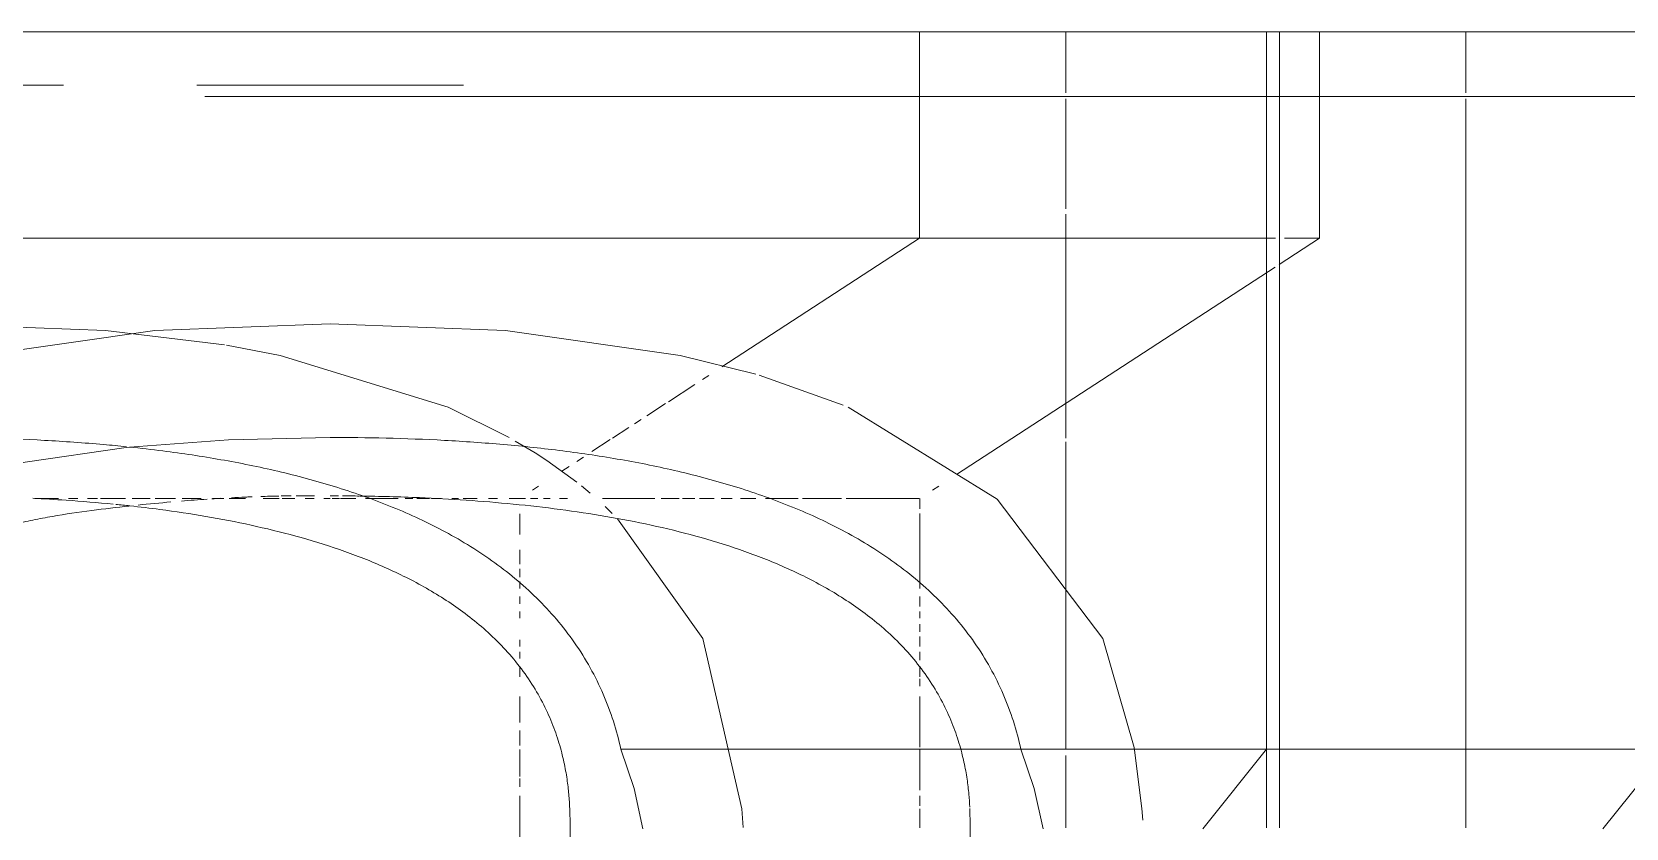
# Model space of a CAD drawing. Header units: millimetres. Extents: x -4000 to 187956, y -58990 to 162485.
# Drawn here: x 2787.6 to 3086.5, y 81273.4 to 81422.7 of the extents above; entities that cross this region are included whole.
import ezdxf

# ---------------------------------------------------------------- set-up
doc = ezdxf.new("R2010")
doc.units = ezdxf.units.MM
doc.linetypes.add('Grid Line 12_5mm', pattern=[2150, 1250, -300, 300, -300])
doc.layers.add('P-SANR-FIXT', color=6, linetype='Continuous', lineweight=9)
doc.layers.add('S-GRID', color=1, linetype='Continuous', lineweight=30)

# ---------------------------------------------------------------- blocks, each defined once
blk = doc.blocks.new('WCPan-SquattingPan-Vitra-ArkitektSeries-5952 - CMPX502N-V885-FFS - TANG 1')
at = {"layer": 'P-SANR-FIXT', "color": 250}
for p, q in [((250.56, 212.38), (-250.56, 212.38)), ((250.56, 212.38), (250.56, 77.95)), ((129.51, 77.95), (204.51, 77.95)), ((204.51, 77.95), (250.56, 77.95)), ((250.56, 77.95), (238.61, 63.05))]:
    blk.add_line(p, q, dxfattribs=at)
at = {"layer": 'P-SANR-FIXT', "color": 253}
for p, q in [((25, 212.38), (-25, 212.38)), ((25, 212.38), (-25, 212.38)), ((51.45, 212.38), (25, 212.38)), ((185.5, 212.38), (100, 212.38)), ((185.5, 173.73), (185.5, 212.38)), ((185.5, 212.38), (212.95, 212.38)), ((212.95, 212.38), (212.95, 200.97)), ((252.96, 212.38), (212.95, 212.38)), ((-25, 202.38), (25, 202.38)), ((-25, 202.38), (25, 202.38)), ((212.95, 199.81), (212.95, 179.2)), ((212.95, 178.22), (212.95, 136.25)), ((185.5, 173.73), (-122.39, 173.73)), ((148.41, 149.59), (185.5, 173.73)), ((109.67, 135.7), (113.41, 133.48)), ((212.95, 135.54), (212.95, 77.95)), ((115.6, 132.07), (121.25, 128.02)), ((122.1, 127.34), (123.77, 125.94)), ((66.03, 124.95), (68.38, 124.95)), ((126.56, 123.41), (127.89, 122.12)), ((110.55, 82.95), (110.55, 87.84)), ((110.55, 78.63), (110.55, 81.49)), ((110.55, 72.85), (110.55, 77.91)), ((212.95, 76.8), (212.95, 63.24)), ((110.55, 70.91), (110.55, 72.46)), ((110.55, 61.26), (110.55, 69.19))]:
    blk.add_line(p, q, dxfattribs=at)
at = {"layer": 'P-SANR-FIXT', "color": 254}
for p, q in [((25, 212.38), (-23.55, 212.38)), ((54.77, 212.38), (51.45, 212.38)), ((100, 212.38), (55.09, 212.38)), ((144.79, 147.23), (145.99, 148.01)), ((138.41, 143.08), (143.35, 146.29)), ((134.39, 140.46), (137.89, 142.74)), ((127.91, 136.25), (131, 138.26)), ((132.06, 138.94), (133.28, 139.74)), ((124.03, 133.72), (127.5, 135.98)), ((121.23, 131.9), (122.47, 132.7)), ((118.45, 130.09), (119.79, 130.96)), ((112.91, 126.48), (114.09, 127.25)), ((19.66, 124.95), (24.06, 124.95)), ((25.98, 124.95), (27.7, 124.95)), ((29.53, 124.95), (31.4, 124.95)), ((31.96, 124.95), (33.54, 124.95)), ((33.54, 124.95), (36.64, 124.95)), ((37.9, 124.95), (41.26, 124.95)), ((42.18, 124.95), (44.76, 124.95)), ((44.8, 124.95), (45.98, 124.95)), ((47.25, 124.95), (50.8, 124.95)), ((52.97, 124.95), (55.09, 124.95)), ((56.07, 124.95), (59.11, 124.95)), ((62.46, 124.95), (65.41, 124.95)), ((70.29, 124.95), (71.99, 124.95)), ((73.82, 124.95), (75, 124.95)), ((75.35, 124.95), (76.77, 124.95)), ((76.95, 124.95), (79.82, 124.95)), ((81.63, 124.95), (85.49, 124.95)), ((85.49, 124.95), (87.76, 124.95)), ((89.05, 124.95), (90.53, 124.95)), ((91.22, 124.95), (93.61, 124.95)), ((94.02, 124.95), (95.86, 124.95)), ((97.83, 124.95), (99.06, 124.95)), ((99.95, 124.95), (102.54, 124.95)), ((104.68, 124.95), (106.4, 124.95)), ((108.54, 124.95), (110.37, 124.95)), ((110.55, 118.22), (110.55, 122.09)), ((110.55, 112.66), (110.55, 115.3)), ((110.55, 110.19), (110.55, 111.74)), ((110.55, 108.09), (110.55, 109.41)), ((110.55, 105.19), (110.55, 106.57)), ((110.55, 102.5), (110.55, 103.79)), ((110.55, 97.22), (110.55, 98.43)), ((110.55, 94.98), (110.55, 96.22)), ((110.55, 91.5), (110.55, 93.34))]:
    blk.add_line(p, q, dxfattribs=at)
at = {"layer": 'P-SANR-FIXT', "color": 252}
for p, q in [((252.96, 212.38), (250.56, 212.38)), ((252.96, 63.24), (252.96, 212.38)), ((113.41, 133.48), (115.6, 132.07)), ((250.56, 63.24), (250.56, 77.95))]:
    blk.add_line(p, q, dxfattribs=at)
at = {"layer": 'P-SANR-FIXT', "color": 253, "flags": 128}
for points in [[(0, 157.68), (32.87, 156.4), (55.19, 153.74)], [(55.54, 153.68), (65.64, 151.75), (97.11, 142.05), (108.53, 136.34)]]:
    blk.add_lwpolyline(points, dxfattribs=at)
at = {"layer": 'P-SANR-FIXT', "color": 252, "flags": 128}
blk.add_lwpolyline([(128.89, 121.12), (144.85, 98.72), (152.19, 66.81), (152.46, 63.28)], dxfattribs=at)
at = {"layer": 'P-SANR-FIXT', "color": 250, "flags": 128}
blk.add_lwpolyline([(133.65, 63.05), (131.99, 70.57), (129.51, 77.95)], dxfattribs=at)
at = {"layer": 'P-SANR-FIXT', "color": 250}
for points, knots in [([(36.8, 134.64), (35.38, 134.79), (30.24, 135.28), (17.68, 136.15), (6.8, 136.38), (0, 136.38)], [0.7584175, 0.7584175, 0.7584175, 0.7584175, 0.7857143, 0.8571429, 1, 1, 1, 1]), ([(129.51, 77.95), (128.74, 81.46), (127.07, 86.68), (123.84, 93.23), (120.89, 97.97), (117.48, 102.37), (112.51, 107.69), (105.49, 113.48), (96.06, 119.21), (86.05, 123.75), (75.88, 127.3), (65.19, 130.16), (54.55, 132.3), (45.28, 133.69), (39.49, 134.36), (37.4, 134.58)], [0, 0, 0, 0, 0.0714286, 0.1071429, 0.1428571, 0.1785714, 0.2142857, 0.2857143, 0.3571429, 0.4285714, 0.5, 0.5714286, 0.6428571, 0.7142857, 0.7545724, 0.7545724, 0.7545724, 0.7545724]), ([(37.47, 123.56), (39.35, 123.35), (44.14, 122.78), (51.71, 121.64), (60.17, 120.01), (68.57, 117.97), (76.78, 115.45), (84.8, 112.37), (91.35, 109.16), (96.35, 106.18), (99.91, 103.74), (103.38, 100.99), (107.85, 96.84), (112.84, 90.74), (116.21, 84.15), (117.97, 79.09), (118.88, 75.48), (119.45, 72.3), (119.77, 69.47), (119.93, 66.83), (119.98, 64.71), (119.99, 63.03), (119.99, 62.01), (119.98, 61.16), (119.97, 60.06), (119.93, 58.25), (119.86, 55.26), (119.75, 51.42), (119.64, 47.54), (119.53, 44.03), (119.42, 40.71), (119.29, 36.98), (119.11, 31.92), (118.92, 26.93), (118.73, 22.47), (118.58, 19.03), (118.44, 16.16), (118.31, 13.45), (118.19, 10.96), (118.07, 8.66), (117.96, 6.69), (117.85, 4.57), (117.69, 1.79), (117.49, -1.72), (117.23, -5.98), (116.95, -10.31), (116.66, -14.74), (116.26, -20.61), (115.51, -30.84), (114.35, -45.2), (112.27, -68.07), (109.21, -96.69), (105.5, -125.36), (102.12, -148.02), (99.36, -165), (96.36, -181.94), (93.51, -196.84), (91.28, -207.81), (89.79, -214.88), (88.65, -220.17), (87.48, -225.47), (86.49, -229.85), (85.66, -233.44), (84.91, -236.67), (84.11, -240.05), (83.22, -243.76), (82.25, -247.78), (81.22, -251.94), (80.18, -256.07), (79.26, -259.65), (78.18, -263.8), (76.91, -268.61), (75.82, -272.63), (74.96, -275.78), (74.1, -278.92), (73.15, -282.36), (72.21, -285.67), (71.41, -288.37), (70.37, -291.52), (69.25, -294.43), (68.05, -296.98), (67.13, -298.69), (66.09, -300.32), (64.44, -302.55), (61.91, -305.27), (58.14, -308.26), (54.39, -310.43), (51.04, -311.95), (47.42, -313.32), (42.84, -314.6), (38.95, -315.26), (36.94, -315.51), (36.67, -315.54)], [0.064045, 0.064045, 0.064045, 0.064045, 0.0735294, 0.0882353, 0.1029412, 0.1176471, 0.1323529, 0.1470588, 0.1617647, 0.1691176, 0.1764706, 0.1838235, 0.1911765, 0.2058824, 0.2205882, 0.2279412, 0.2352941, 0.2426471, 0.25, 0.2573529, 0.2647059, 0.2683824, 0.2720588, 0.2738971, 0.2757353, 0.2794118, 0.2830882, 0.2867647, 0.2904412, 0.2922794, 0.2941176, 0.2977941, 0.3014706, 0.3088235, 0.3161765, 0.3235294, 0.3308824, 0.3382353, 0.3455882, 0.3492647, 0.3529412, 0.3566176, 0.3602941, 0.3676471, 0.375, 0.3823529, 0.3897059, 0.3970588, 0.4117647, 0.4411765, 0.4705882, 0.5294118, 0.5882353, 0.6176471, 0.6470588, 0.6764706, 0.7058824, 0.7242647, 0.7334559, 0.7426471, 0.7518382, 0.7610294, 0.765625, 0.7702206, 0.7794118, 0.7886029, 0.7977941, 0.8069853, 0.8115809, 0.8161765, 0.8207721, 0.8253676, 0.8299632, 0.832261, 0.8345588, 0.8391544, 0.84375, 0.8483456, 0.8529412, 0.8621324, 0.8667279, 0.8713235, 0.8759191, 0.8805147, 0.8897059, 0.8988971, 0.9080882, 0.9126838, 0.9172794, 0.9264706, 0.9356618, 0.9370962, 0.9370962, 0.9370962, 0.9370962])]:
    blk.add_open_spline(points, degree=3, knots=knots, dxfattribs=at)
at = {"layer": 'P-SANR-FIXT', "color": 252}
blk.add_open_spline([(19.28, 124.98), (21.34, 124.87), (26.34, 124.58), (31.4, 124.17), (34.34, 123.88)], degree=3, knots=[0.03368231, 0.03368231, 0.03368231, 0.03368231, 0.04411765, 0.05882353, 0.05882353, 0.05882353, 0.05882353], dxfattribs=at)
blk.add_open_spline([(34.79, 123.84), (35.69, 123.75), (36.58, 123.66), (37.47, 123.56)], degree=3, dxfattribs=at)
blk = doc.blocks.new('CMF2_NHAXUONG_A_rvt-1-FFS - TANG 1')
at = {"layer": 'P-SANR-FIXT', "color": 250}
for p, q in [((3094.1, 81422.65), (2592.98, 81422.65)), ((2973.04, 81288.22), (3094.1, 81288.22)), ((3094.1, 81288.22), (3082.15, 81273.33))]:
    blk.add_line(p, q, dxfattribs=at)
at = {"layer": 'P-SANR-FIXT', "color": 254}
for p, q in [((2793.54, 81422.65), (2744.98, 81422.65)), ((2823.31, 81422.65), (2819.98, 81422.65)), ((2868.54, 81422.65), (2823.63, 81422.65)), ((2956.44, 81336.75), (2957.63, 81337.53)), ((2788.2, 81335.22), (2792.59, 81335.22)), ((2794.51, 81335.22), (2796.23, 81335.22)), ((2798.07, 81335.22), (2799.93, 81335.22)), ((2800.5, 81335.22), (2802.08, 81335.22)), ((2802.08, 81335.22), (2805.18, 81335.22)), ((2806.43, 81335.22), (2809.79, 81335.22)), ((2810.71, 81335.22), (2813.3, 81335.22)), ((2813.34, 81335.22), (2814.51, 81335.22)), ((2815.79, 81335.22), (2819.34, 81335.22)), ((2821.5, 81335.22), (2823.63, 81335.22)), ((2824.6, 81335.22), (2827.64, 81335.22)), ((2831, 81335.22), (2833.95, 81335.22)), ((2838.83, 81335.22), (2840.53, 81335.22)), ((2842.36, 81335.22), (2843.54, 81335.22)), ((2843.89, 81335.22), (2845.31, 81335.22)), ((2845.48, 81335.22), (2848.36, 81335.22)), ((2850.16, 81335.22), (2854.02, 81335.22)), ((2854.02, 81335.22), (2856.3, 81335.22)), ((2857.59, 81335.22), (2859.06, 81335.22)), ((2859.76, 81335.22), (2862.14, 81335.22)), ((2862.55, 81335.22), (2864.39, 81335.22)), ((2866.37, 81335.22), (2867.59, 81335.22)), ((2868.49, 81335.22), (2871.08, 81335.22)), ((2873.22, 81335.22), (2874.93, 81335.22)), ((2877.08, 81335.22), (2878.91, 81335.22)), ((2878.98, 81335.22), (2880.18, 81335.22)), ((2881.13, 81335.22), (2882.5, 81335.22)), ((2883.56, 81335.22), (2884.79, 81335.22)), ((2886.52, 81335.22), (2888.04, 81335.22)), ((2894.63, 81335.22), (2896.45, 81335.22)), ((2896.5, 81335.22), (2902.64, 81335.22)), ((2905.57, 81335.22), (2908.95, 81335.22)), ((2912.76, 81335.22), (2915.53, 81335.22)), ((2916.82, 81335.22), (2918.89, 81335.22)), ((2920.48, 81335.22), (2923.36, 81335.22)), ((2925.16, 81335.22), (2931.3, 81335.22)), ((2932.09, 81335.22), (2939.39, 81335.22)), ((2940.27, 81335.22), (2953.98, 81335.22)), ((2954.09, 81333.29), (2954.09, 81335.18)), ((2954.09, 81327.16), (2954.09, 81332.38)), ((2954.09, 81318.36), (2954.09, 81327.12)), ((2954.09, 81314.99), (2954.09, 81316.85)), ((2954.09, 81312.77), (2954.09, 81314.06)), ((2954.09, 81310.21), (2954.09, 81311.65)), ((2954.09, 81307.5), (2954.09, 81309.36)), ((2954.09, 81304.9), (2954.09, 81306.49)), ((2954.09, 81301.77), (2954.09, 81303.76)), ((2954.09, 81300.05), (2954.09, 81301.44))]:
    blk.add_line(p, q, dxfattribs=at)
at = {"layer": 'P-SANR-FIXT', "color": 253}
for p, q in [((2819.98, 81422.65), (2793.54, 81422.65)), ((2868.54, 81422.65), (2818.54, 81422.65)), ((2868.54, 81422.65), (2818.54, 81422.65)), ((3021.49, 81422.65), (2868.54, 81422.65)), ((2818.54, 81412.65), (2868.54, 81412.65)), ((2818.54, 81412.65), (2868.54, 81412.65)), ((3020.8, 81384.01), (2658.83, 81384.01)), ((2960.96, 81339.7), (3020.71, 81378.58)), ((2923.98, 81358.32), (2939.75, 81352.72)), ((2834.57, 81335.22), (2836.92, 81335.22)), ((2902.64, 81335.22), (2904.41, 81335.22)), ((2909.57, 81335.22), (2911.92, 81335.22)), ((2954.09, 81288.63), (2954.09, 81298.12)), ((2954.09, 81280.57), (2954.09, 81288.22)), ((2954.09, 81277.6), (2954.09, 81279.46)), ((2954.09, 81273.51), (2954.09, 81277.07))]:
    blk.add_line(p, q, dxfattribs=at)
at = {"layer": 'P-SANR-FIXT', "color": 252}
for p, q in [((3029.04, 81422.65), (3021.49, 81422.65)), ((3029.04, 81384.01), (3029.04, 81422.65)), ((3029.04, 81422.65), (3056.49, 81422.65)), ((3056.49, 81422.65), (3056.49, 81411.24)), ((3096.49, 81422.65), (3056.49, 81422.65)), ((3056.49, 81410.09), (3056.49, 81273.51)), ((3021.49, 81379.09), (3029.04, 81384.01)), ((3029.04, 81384.01), (3022.48, 81384.01)), ((2805.91, 81344.84), (2805.32, 81344.77))]:
    blk.add_line(p, q, dxfattribs=at)
at = {"layer": 'P-SANR-FIXT', "color": 253, "flags": 128}
for points in [[(2777.9, 81362.02), (2810.66, 81366.67), (2843.54, 81367.95)], [(2843.54, 81367.95), (2876.41, 81366.67), (2909.17, 81362.02), (2923.34, 81358.5)], [(2940.65, 81352.32), (2968.59, 81335.08), (2988.39, 81309), (2994.25, 81288.52)], [(2994.25, 81288.52), (2995.72, 81277.09), (2995.91, 81274.92)]]:
    blk.add_lwpolyline(points, dxfattribs=at)
at = {"layer": 'P-SANR-FIXT', "color": 250, "flags": 128}
for points in [[(2843.54, 81346.65), (2824.49, 81346.23), (2805.91, 81344.84)], [(2805.32, 81344.77), (2786.39, 81342), (2767.81, 81337.48), (2749.98, 81330.51), (2733.89, 81320.23), (2721.23, 81305.92), (2714.03, 81288.22)], [(2977.19, 81273.33), (2975.53, 81280.84), (2973.04, 81288.22)]]:
    blk.add_lwpolyline(points, dxfattribs=at)
at = {"layer": 'P-SANR-FIXT', "color": 250}
for points, knots in [([(2973.04, 81288.22), (2972.28, 81291.73), (2970.61, 81296.95), (2967.38, 81303.51), (2964.42, 81308.24), (2961.02, 81312.64), (2956.04, 81317.96), (2949.03, 81323.75), (2939.6, 81329.48), (2929.59, 81334.03), (2919.42, 81337.57), (2908.72, 81340.43), (2898.09, 81342.58), (2887.23, 81344.2), (2876.07, 81345.39), (2861.21, 81346.42), (2850.34, 81346.65), (2843.54, 81346.65)], [0, 0, 0, 0, 0.071429, 0.107143, 0.142857, 0.178571, 0.214286, 0.285714, 0.357143, 0.428571, 0.5, 0.571429, 0.642857, 0.714286, 0.785714, 0.857143, 1, 1, 1, 1]), ([(2827.66, 81335.48), (2827.97, 81335.49), (2828.38, 81335.5), (2828.79, 81335.52), (2828.9, 81335.52)], [-0.025272473, -0.025272473, -0.025272473, -0.025272473, -0.023809524, -0.023307454, -0.023307454, -0.023307454, -0.023307454]), ([(2805.71, 80894.89), (2805.42, 80894.93), (2804.76, 80895.04), (2803.38, 80895.27), (2800.91, 80895.73), (2797.57, 80896.5), (2794.44, 80897.5), (2792.02, 80898.49), (2790.26, 80899.33), (2788.49, 80900.34), (2786.13, 80901.91), (2783.26, 80904.16), (2780.69, 80906.51), (2779.15, 80908.05), (2778.36, 80908.87), (2777.81, 80909.46), (2777.32, 80910.02), (2776.73, 80910.77), (2775.87, 80912.05), (2775.19, 80913.45), (2774.67, 80914.79), (2774.39, 80915.6), (2774.16, 80916.23), (2774, 80916.69), (2773.85, 80917.07), (2773.73, 80917.37), (2773.6, 80917.66), (2773.45, 80918.02), (2773.23, 80918.55), (2772.99, 80919.15), (2772.76, 80919.82), (2772.55, 80920.47), (2772.35, 80921.12), (2772.15, 80921.83), (2771.93, 80922.59), (2771.65, 80923.55), (2771.4, 80924.36), (2771.23, 80924.83), (2771.09, 80925.25), (2770.91, 80925.79), (2770.66, 80926.64), (2770.3, 80927.97), (2769.85, 80929.65), (2769.39, 80931.43), (2768.98, 80933.02), (2768.52, 80934.79), (2767.85, 80937.25), (2766.53, 80941.96), (2764.28, 80949.95), (2761.65, 80960.09), (2759.37, 80969.8), (2757.62, 80977.87), (2755.7, 80987.16), (2753.53, 80997.74), (2751.23, 81009.24), (2748.85, 81021.39), (2746.48, 81033.9), (2744.19, 81046.48), (2742.41, 81056.77), (2741.1, 81064.78), (2740.19, 81070.57), (2739.33, 81076.36), (2738.21, 81084.34), (2736.86, 81094.56), (2735.35, 81107.01), (2733.48, 81123.45), (2731.43, 81143.01), (2729.4, 81162.59), (2728.07, 81176.24), (2727.47, 81184.51), (2727.12, 81190.24), (2726.89, 81194.36), (2726.7, 81197.84), (2726.53, 81200.78), (2726.38, 81203.12), (2726.23, 81205.51), (2726.04, 81208.64), (2725.82, 81212.48), (2725.57, 81216.99), (2725.27, 81222.85), (2724.94, 81229.98), (2724.59, 81238.11), (2724.26, 81246.31), (2723.97, 81254.44), (2723.75, 81261.83), (2723.61, 81268.02), (2723.53, 81272.26), (2723.48, 81275.13), (2723.54, 81277.07), (2723.67, 81278.71), (2723.82, 81280.11), (2724, 81281.62), (2724.25, 81283.53), (2724.64, 81285.87), (2725.32, 81288.68), (2726.31, 81291.58), (2727.67, 81294.7), (2729.3, 81297.94), (2731.18, 81301.15), (2733.26, 81304.11), (2735.56, 81306.81), (2738.13, 81309.39), (2740.41, 81311.4), (2742.28, 81312.92), (2743.48, 81313.84), (2744.42, 81314.55), (2745.3, 81315.22), (2746.75, 81316.32), (2748.78, 81317.75), (2751.77, 81319.44), (2755.92, 81321.29), (2761.9, 81323.58), (2769.06, 81326.1), (2775.47, 81328.1), (2780.54, 81329.51), (2784.21, 81330.42), (2787.8, 81331.18), (2792.67, 81332.09), (2798.68, 81332.99), (2803.51, 81333.55), (2805.85, 81333.8)], [-0.9040855, -0.9040855, -0.9040855, -0.9040855, -0.9017857, -0.8988095, -0.8928571, -0.8809524, -0.8690476, -0.8630952, -0.8571429, -0.8511905, -0.8452381, -0.8333333, -0.8214286, -0.8154762, -0.8125, -0.8095238, -0.8065476, -0.8035714, -0.797619, -0.7857143, -0.7797619, -0.7738095, -0.7708333, -0.7678571, -0.764881, -0.7633929, -0.7619048, -0.7589286, -0.7559524, -0.75, -0.7440476, -0.7380952, -0.7321429, -0.7261905, -0.7202381, -0.7142857, -0.7083333, -0.702381, -0.6964286, -0.6904762, -0.6845238, -0.6785714, -0.672619, -0.6696429, -0.6666667, -0.6636905, -0.6607143, -0.6547619, -0.6428571, -0.6309524, -0.625, -0.6190476, -0.6130952, -0.6071429, -0.6011905, -0.5952381, -0.5892857, -0.5833333, -0.577381, -0.5744048, -0.5714286, -0.5684524, -0.5654762, -0.5595238, -0.5535714, -0.547619, -0.5357143, -0.5238095, -0.5119048, -0.5, -0.4940476, -0.4880952, -0.4821429, -0.4791667, -0.4761905, -0.4732143, -0.4702381, -0.4642857, -0.4583333, -0.452381, -0.4404762, -0.4285714, -0.4166667, -0.4047619, -0.3928571, -0.3809524, -0.3690476, -0.3571429, -0.3452381, -0.3392857, -0.3333333, -0.327381, -0.3214286, -0.3095238, -0.297619, -0.2857143, -0.2738095, -0.2619048, -0.25, -0.2380952, -0.2261905, -0.2142857, -0.202381, -0.1964286, -0.1904762, -0.1875, -0.1845238, -0.1785714, -0.1666667, -0.1547619, -0.1428571, -0.1309524, -0.1190476, -0.1071429, -0.1011905, -0.0952381, -0.0892857, -0.0833333, -0.0714286, -0.0601906, -0.0601906, -0.0601906, -0.0601906])]:
    blk.add_open_spline(points, degree=3, knots=knots, dxfattribs=at)
at = {"layer": 'P-SANR-FIXT', "color": 252}
for points in [[(2807.53, 81333.98), (2809.59, 81334.19), (2811.65, 81334.38), (2813.7, 81334.56)], [(2815.66, 81334.73), (2817.26, 81334.86), (2818.86, 81334.98), (2820.46, 81335.09)], [(2821.36, 81335.15), (2821.92, 81335.18), (2822.48, 81335.22), (2823.05, 81335.25)], [(2825.03, 81335.36), (2825.91, 81335.4), (2826.79, 81335.44), (2827.66, 81335.48)], [(2830.53, 81335.58), (2831.66, 81335.61), (2832.79, 81335.64), (2833.93, 81335.67)], [(2837.18, 81335.71), (2838.31, 81335.72), (2839.45, 81335.73), (2840.58, 81335.73)], [(2843.54, 81335.7), (2844.05, 81335.7), (2844.57, 81335.7), (2845.09, 81335.7)], [(2845.87, 81335.7), (2846.92, 81335.69), (2847.99, 81335.68), (2849.06, 81335.67)]]:
    blk.add_open_spline(points, degree=3, dxfattribs=at)
at = {"layer": 'P-SANR-FIXT', "color": 250}
blk.add_open_spline([(2834.35, 81335.68), (2834.97, 81335.69), (2835.59, 81335.7), (2836.21, 81335.7)], degree=3, dxfattribs=at)
at = {"layer": 'P-SANR-FIXT', "color": 252}
for points, knots in [([(2849.18, 81335.67), (2852.79, 81335.62), (2859.36, 81335.45), (2869.02, 81334.93), (2877.9, 81334.2), (2886.66, 81333.2), (2895.25, 81331.91), (2903.71, 81330.29), (2912.11, 81328.24), (2920.32, 81325.73), (2928.34, 81322.64), (2934.89, 81319.44), (2939.89, 81316.45), (2943.45, 81314.01), (2946.92, 81311.27), (2951.39, 81307.12), (2956.37, 81301.02), (2959.75, 81294.42), (2961.5, 81289.36), (2962.42, 81285.75), (2962.99, 81282.58), (2963.3, 81279.84), (2963.41, 81278.16), (2963.44, 81277.38)], [0.0101783, 0.0101783, 0.0101783, 0.0101783, 0.0294118, 0.0441176, 0.0588235, 0.0735294, 0.0882353, 0.1029412, 0.1176471, 0.1323529, 0.1470588, 0.1617647, 0.1691176, 0.1764706, 0.1838235, 0.1911765, 0.2058824, 0.2205882, 0.2279412, 0.2352941, 0.2426471, 0.25, 0.2566054, 0.2566054, 0.2566054, 0.2566054]), ([(2963.45, 81277.12), (2963.49, 81276.25), (2963.52, 81274.98), (2963.53, 81273.31), (2963.52, 81272.28), (2963.52, 81271.44), (2963.5, 81270.34), (2963.47, 81268.53), (2963.4, 81265.53), (2963.29, 81261.7), (2963.17, 81257.81), (2963.06, 81254.3), (2962.96, 81250.99), (2962.85, 81247.88), (2962.78, 81245.81), (2962.75, 81245.08)], [0.25735294, 0.25735294, 0.25735294, 0.25735294, 0.26470588, 0.26838235, 0.27205882, 0.27389706, 0.27573529, 0.27941176, 0.28308824, 0.28676471, 0.29044118, 0.29227941, 0.29411765, 0.29779412, 0.29992715, 0.29992715, 0.29992715, 0.29992715])]:
    blk.add_open_spline(points, degree=3, knots=knots, dxfattribs=at)
at = {"layer": 'S-GRID', "linetype": 'Grid Line 12_5mm', "lineweight": 9}
blk.add_line((-879.93, 81410.56), (183585.41, 81410.56), dxfattribs=at)
at = {"layer": 'P-SANR-FIXT', "color": 250, "lineweight": 9}
blk.add_blockref('WCPan-SquattingPan-Vitra-ArkitektSeries-5952 - CMPX502N-V885-FFS - TANG 1', (2768.54, 81210.27), dxfattribs=at)

msp = doc.modelspace()

# ---------------------------------------------------------------- block references
at = {"lineweight": 5}
msp.add_blockref('CMF2_NHAXUONG_A_rvt-1-FFS - TANG 1', (0, 0), dxfattribs=at)

doc.saveas('drawing.dxf')
